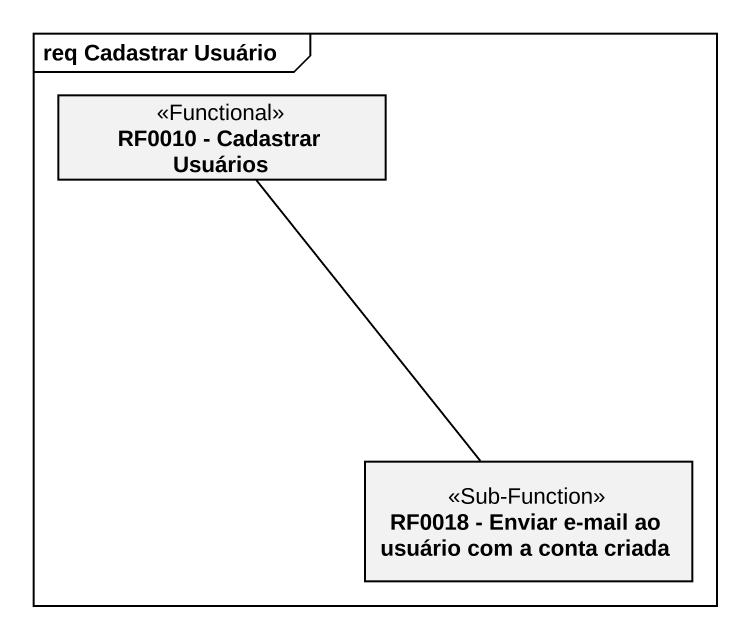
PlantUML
@startuml
mainframe req Cadastrar Usuário
hide circle
hide empty members
class "RF0010 - Cadastrar Usuários" as RF0010_Cadastrar_Usuários <<Functional>>
class "RF0018 - Enviar e-mail ao usuário com a conta criada" as RF0018_Enviar_e_mail_ao <<Sub-Function>>
RF0018_Enviar_e_mail_ao -up- RF0010_Cadastrar_Usuários
@enduml
